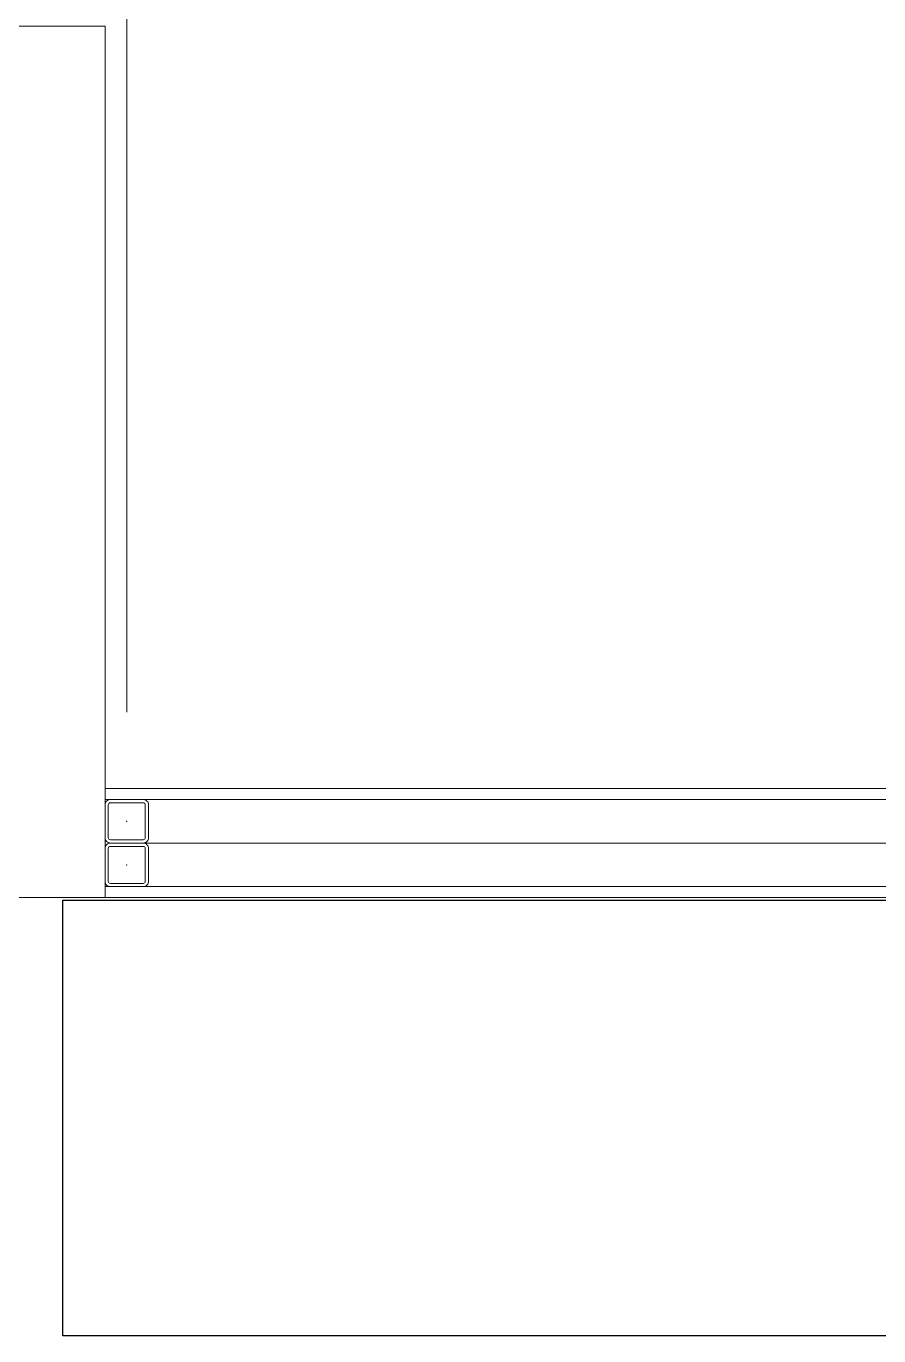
# Model space of a CAD drawing. Extents: x -1286 to 34975, y -230 to 6637.
# Drawn here: x 30783.6 to 30861.9, y 3087.3 to 3207.5 of the extents above; entities that cross this region are included whole.
import ezdxf

# ---------------------------------------------------------------- set-up
doc = ezdxf.new("R2010")
doc.units = 0
doc.header["$LTSCALE"] = 20
doc.layers.get('0').update_dxf_attribs({"color": 9, "lineweight": 9})
for name, color, linetype, lineweight in [('01', 9, 'Continuous', 9), ('05', 9, 'Continuous', 9), ('06D', 9, 'Continuous', 9), ('10', 9, 'Continuous', 9), ('11', 9, 'Continuous', 9), ('14', 9, 'Continuous', 9), ('33', 9, 'BATTING', 9)]:
    doc.layers.add(name, color=color, linetype=linetype, lineweight=lineweight)
doc.linetypes.add('BATTING', pattern='A,0.0001,-0.1,[134,ltypeshp.shx,S=0.1,R=0,X=-0.1,Y=0],-0.2,[134,ltypeshp.shx,S=0.1,R=180,X=0.1,Y=0],-0.1', length=0.4001)

# ---------------------------------------------------------------- blocks, each defined once
blk = doc.blocks.new('p-kolon-80x80-vw')
at = {"layer": '01'}
blk.add_lwpolyline([(-40, -40), (-40, 40), (40, 40), (40, -40)], close=True, dxfattribs=at)
blk = doc.blocks.new('m-çalışma dolap modül')
at = {"lineweight": -3, "ltscale": 0.5}
blk.add_lwpolyline([(0, 40), (120, 40), (120, 0), (0, 0)], close=True, dxfattribs=at)
blk = doc.blocks.new('Prf-40x40')
for points in [[(1.5, -2), (-1.5, -2, -0.414214), (-2, -1.5), (-2, 1.5, -0.414214), (-1.5, 2), (1.5, 2, -0.414214), (2, 1.5), (2, -1.5, -0.414214)], [(1.5, -1.7), (-1.5, -1.7, -0.414214), (-1.7, -1.5), (-1.7, 1.5, -0.414214), (-1.5, 1.7), (1.5, 1.7, -0.414214), (1.7, 1.5), (1.7, -1.5, -0.414214)]]:
    blk.add_lwpolyline(points, format="xyb", close=True)
blk.add_point((0, 0))

msp = doc.modelspace()

# ---------------------------------------------------------------- linework, layer by layer
at = {"layer": '06D'}
msp.add_lwpolyline([(30794.34, 3132.5), (31405.84, 3132.5)], dxfattribs=at)
at = {"layer": '11'}
msp.add_lwpolyline([(31405.84, 3136.5), (31405.84, 3137.5), (30790.84, 3137.5), (30790.84, 3136.5)], close=True, dxfattribs=at)
msp.add_lwpolyline([(31405.84, 3127.5), (31405.84, 3128.5), (30790.84, 3128.5), (30790.84, 3127.5), (31405.84, 3127.5)], dxfattribs=at)
at = {"layer": '14'}
msp.add_lwpolyline([(30732.84, 3470.5), (30732.84, 3470.5), (30732.84, 3209.5), (30792.84, 3209.5), (30792.84, 3144.51), (30792.84, 3144.51)], dxfattribs=at)
at = {"layer": '33', "ltscale": 0.3}
msp.add_lwpolyline([(30791.44, 3132.5), (31405.84, 3132.5)], dxfattribs=at)

# ---------------------------------------------------------------- block references
msp.add_blockref('p-kolon-80x80-vw', (30750.84, 3167.5))
at = {"layer": '05', "lineweight": -3}
msp.add_blockref('m-çalışma dolap modül', (30786.98, 3087.26), dxfattribs=at)
at = {"layer": '10', "xscale": -1}
for p in [(30792.84, 3134.5), (30792.84, 3130.5)]:
    msp.add_blockref('Prf-40x40', p, dxfattribs=at)

doc.saveas('drawing.dxf')
